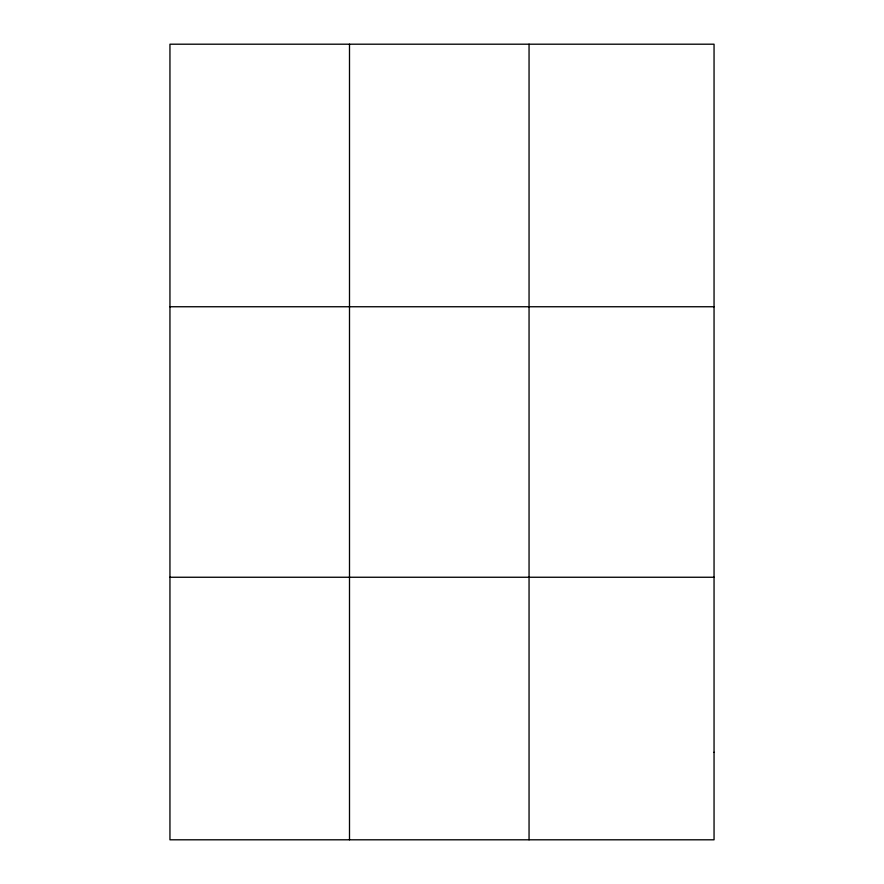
<?xml version="1.0" encoding="UTF-8"?>
<svg xmlns="http://www.w3.org/2000/svg" width="884" height="884" viewBox="0 0 884 884"><rect width="100%" height="100%" fill="white"/><g stroke="black" fill="none" stroke-linecap="round" stroke-linejoin="round"><path stroke-width="1.33" d="M349.5 839.8L349.5 44.2M529.052 839.8L529.052 44.2M169.949 306.748L714.051 306.748M169.949 577.252L714.051 577.252M714.051 752.284L714.051 839.8L169.949 839.8L169.949 44.2L714.051 44.2L714.051 752.284"/></g></svg>
